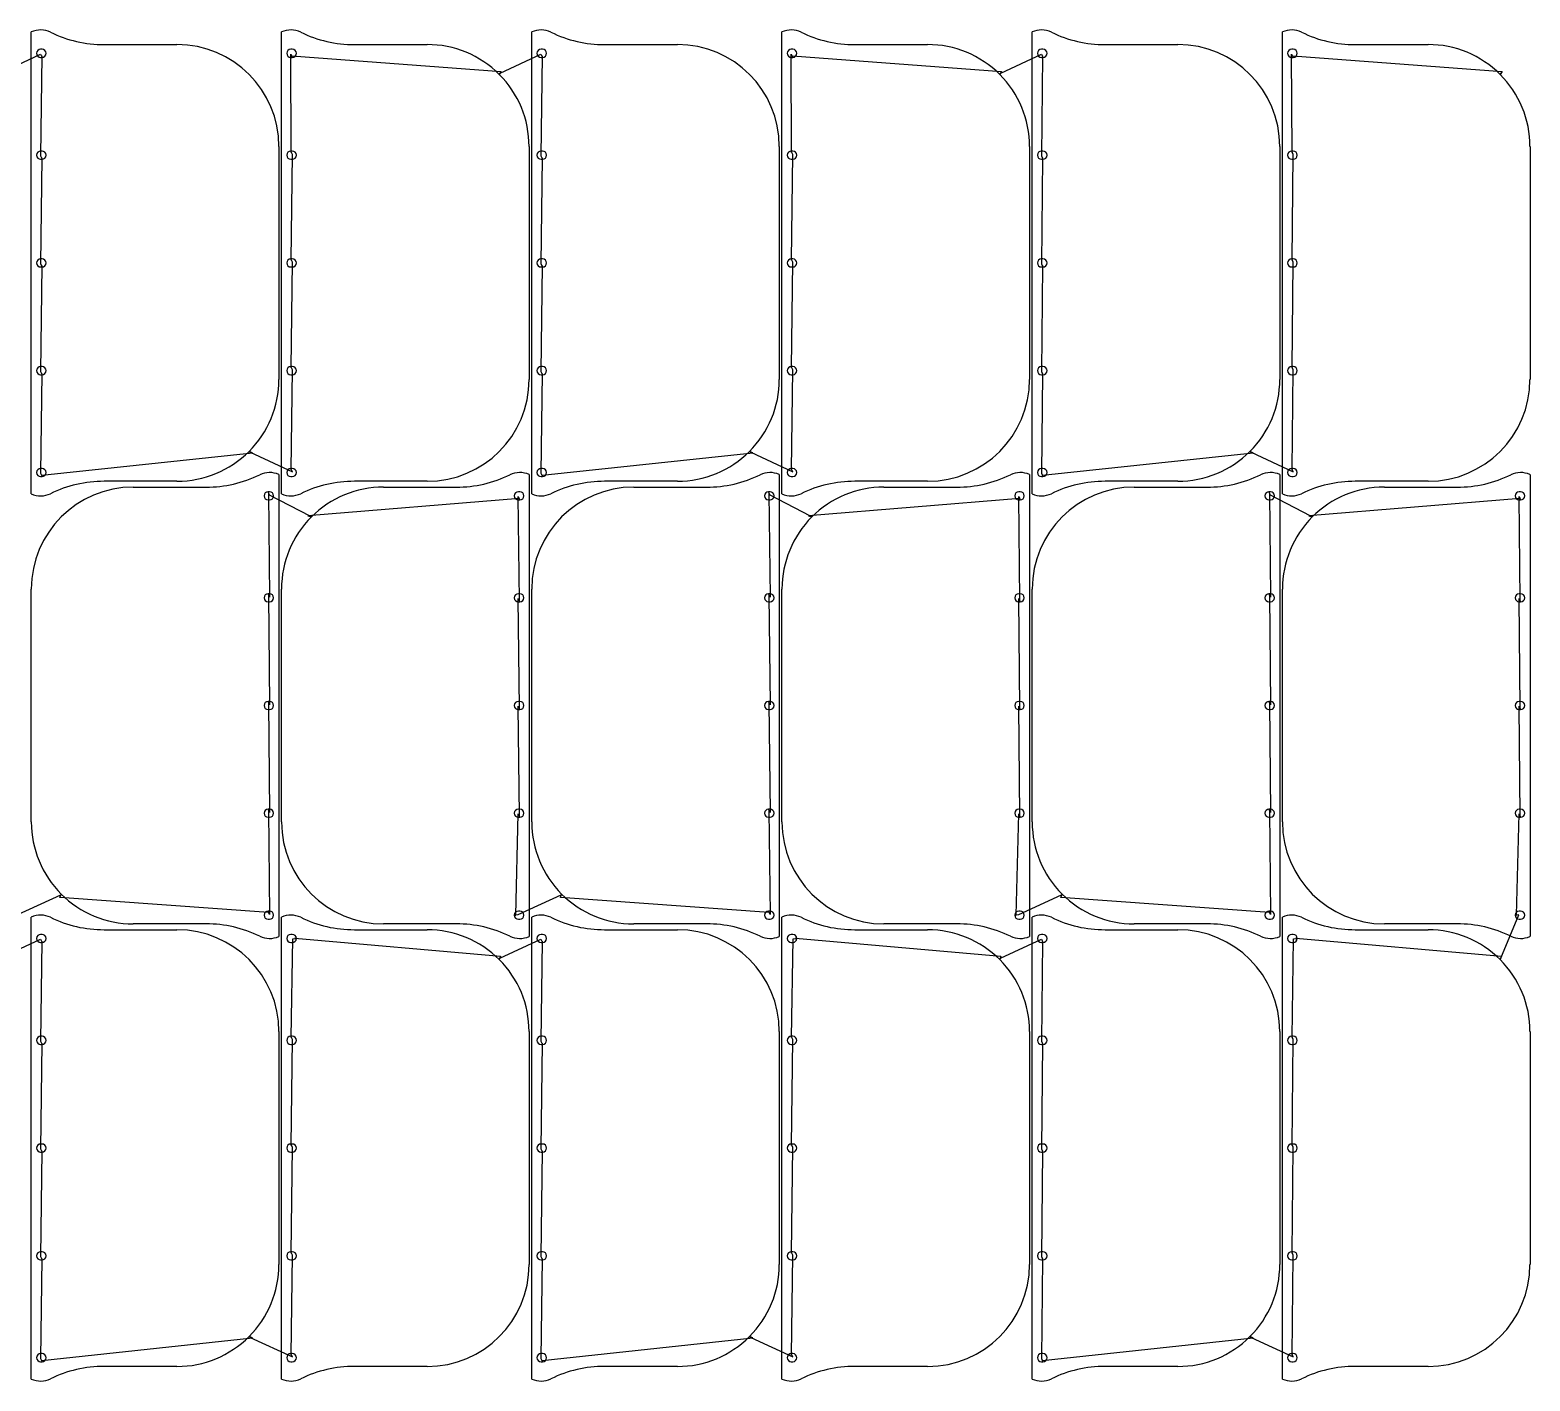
# Model space of a CAD drawing. Header units: inches. Extents: x 0 to 94.8, y 0 to 46.7.
# Drawn here: x 43.3 to 94.8, y 0.3 to 46.7 of the extents above; entities that cross this region are included whole.
import ezdxf

# ---------------------------------------------------------------- set-up
doc = ezdxf.new("R2010")
doc.units = ezdxf.units.IN
doc.layers.get('0').update_dxf_attribs({"linetype": 'CONTINUOUS'})
doc.layers.add('8', color=7, linetype='CONTINUOUS')
doc.layers.add('9', color=7, linetype='CONTINUOUS')

msp = doc.modelspace()

# ---------------------------------------------------------------- linework, layer by layer
at = {"color": 0, "linetype": 'CONTINUOUS'}
for p, q in [((42.291, 45.212), (43.69, 45.874)), ((52.295, 42.492), (52.28, 45.874)), ((59.471, 45.212), (60.87, 45.874)), ((69.475, 42.492), (69.46, 45.874)), ((76.651, 45.212), (78.05, 45.874)), ((86.655, 42.492), (86.64, 45.874)), ((43.73, 45.808), (43.69, 42.374)), ((52.32, 45.808), (59.504, 45.28)), ((60.91, 45.808), (60.87, 42.374)), ((69.5, 45.808), (76.684, 45.28)), ((78.09, 45.808), (78.05, 42.374)), ((86.68, 45.808), (93.864, 45.28)), ((43.73, 42.308), (43.69, 38.674)), ((52.295, 38.792), (52.335, 42.426)), ((60.91, 42.308), (60.87, 38.674)), ((69.475, 38.792), (69.515, 42.426)), ((78.09, 42.308), (78.05, 38.674)), ((86.655, 38.792), (86.695, 42.426)), ((52.295, 35.092), (52.335, 38.726)), ((69.475, 35.092), (69.515, 38.726)), ((86.655, 35.092), (86.695, 38.726)), ((43.73, 38.608), (43.69, 34.974)), ((60.91, 38.608), (60.87, 34.974)), ((78.09, 38.608), (78.05, 34.974)), ((52.295, 31.592), (52.335, 35.026)), ((69.475, 31.592), (69.515, 35.026)), ((86.655, 31.592), (86.695, 35.026)), ((43.73, 34.908), (43.69, 31.474)), ((60.91, 34.908), (60.87, 31.474)), ((78.09, 34.908), (78.05, 31.474)), ((43.73, 31.408), (50.963, 32.179)), ((50.89, 32.199), (52.335, 31.526)), ((60.91, 31.408), (68.143, 32.179)), ((68.07, 32.199), (69.515, 31.526)), ((78.09, 31.408), (85.323, 32.179)), ((85.25, 32.199), (86.695, 31.526)), ((51.515, 30.792), (51.555, 27.226)), ((52.943, 29.998), (51.555, 30.726)), ((60.13, 30.608), (52.868, 30.012)), ((60.13, 27.108), (60.09, 30.674)), ((68.695, 30.792), (68.735, 27.226)), ((70.123, 29.998), (68.735, 30.726)), ((77.31, 30.608), (70.048, 30.012)), ((77.31, 27.108), (77.27, 30.674)), ((85.875, 30.792), (85.915, 27.226)), ((87.303, 29.998), (85.915, 30.726)), ((94.49, 30.608), (87.228, 30.012)), ((94.49, 27.108), (94.45, 30.674)), ((51.515, 27.292), (51.555, 23.526)), ((60.13, 23.408), (60.09, 27.174)), ((68.695, 27.292), (68.735, 23.526)), ((77.31, 23.408), (77.27, 27.174)), ((85.875, 27.292), (85.915, 23.526)), ((94.49, 23.408), (94.45, 27.174)), ((51.515, 23.592), (51.555, 19.826)), ((60.13, 19.708), (60.09, 23.474)), ((68.695, 23.592), (68.735, 19.826)), ((77.31, 19.708), (77.27, 23.474)), ((85.875, 23.592), (85.915, 19.826)), ((94.49, 19.708), (94.45, 23.474)), ((51.515, 19.892), (51.555, 16.326)), ((60.002, 16.296), (60.09, 19.774)), ((68.695, 19.892), (68.735, 16.326)), ((77.182, 16.296), (77.27, 19.774)), ((85.875, 19.892), (85.915, 16.326)), ((94.362, 16.296), (94.45, 19.774)), ((44.372, 16.982), (42.897, 16.311)), ((51.515, 16.392), (44.354, 16.908)), ((61.552, 16.982), (60.077, 16.311)), ((68.695, 16.392), (61.534, 16.908)), ((78.732, 16.982), (77.257, 16.311)), ((85.875, 16.392), (78.714, 16.908)), ((93.822, 14.818), (94.437, 16.311)), ((42.282, 14.818), (43.69, 15.474)), ((52.295, 12.092), (52.348, 15.489)), ((52.423, 15.504), (59.48, 14.892)), ((59.462, 14.818), (60.87, 15.474)), ((69.475, 12.092), (69.528, 15.489)), ((69.603, 15.504), (76.66, 14.892)), ((76.642, 14.818), (78.05, 15.474)), ((86.655, 12.092), (86.708, 15.489)), ((86.783, 15.504), (93.84, 14.892)), ((43.73, 15.408), (43.69, 11.974)), ((60.91, 15.408), (60.87, 11.974)), ((78.09, 15.408), (78.05, 11.974)), ((43.73, 11.908), (43.69, 8.274)), ((52.295, 8.392), (52.335, 12.026)), ((60.91, 11.908), (60.87, 8.274)), ((69.475, 8.392), (69.515, 12.026)), ((78.09, 11.908), (78.05, 8.274)), ((86.655, 8.392), (86.695, 12.026)), ((52.295, 4.692), (52.335, 8.326)), ((69.475, 4.692), (69.515, 8.326)), ((86.655, 4.692), (86.695, 8.326)), ((43.73, 8.208), (43.69, 4.574)), ((60.91, 8.208), (60.87, 4.574)), ((78.09, 8.208), (78.05, 4.574)), ((43.73, 4.508), (43.69, 1.074)), ((52.295, 1.192), (52.335, 4.626)), ((60.91, 4.508), (60.87, 1.074)), ((69.475, 1.192), (69.515, 4.626)), ((78.09, 4.508), (78.05, 1.074)), ((86.655, 1.192), (86.695, 4.626)), ((43.73, 1.008), (50.963, 1.779)), ((50.89, 1.799), (52.335, 1.126)), ((60.91, 1.008), (68.143, 1.779)), ((68.07, 1.799), (69.515, 1.126)), ((78.09, 1.008), (85.323, 1.779)), ((85.25, 1.799), (86.695, 1.126))]:
    msp.add_line(p, q, dxfattribs=at)
at = {"layer": '8', "color": 8, "linetype": 'CONTINUOUS'}
for p, q in [((43.373, 30.767), (43.373, 46.633)), ((51.962, 30.767), (51.962, 46.633)), ((60.553, 30.767), (60.553, 46.633)), ((69.142, 30.767), (69.142, 46.633)), ((77.733, 30.767), (77.733, 46.633)), ((86.323, 30.767), (86.323, 46.633)), ((43.742, 46.04), (43.692, 46.04)), ((45.873, 46.2), (48.373, 46.2)), ((52.333, 46.04), (52.282, 46.04)), ((54.462, 46.2), (56.962, 46.2)), ((60.922, 46.04), (60.872, 46.04)), ((63.053, 46.2), (65.552, 46.2)), ((69.513, 46.04), (69.462, 46.04)), ((71.642, 46.2), (74.142, 46.2)), ((78.103, 46.04), (78.052, 46.04)), ((80.233, 46.2), (82.733, 46.2)), ((86.692, 46.04), (86.642, 46.04)), ((88.823, 46.2), (91.322, 46.2)), ((43.692, 45.76), (43.742, 45.76)), ((52.282, 45.76), (52.333, 45.76)), ((60.872, 45.76), (60.922, 45.76)), ((69.462, 45.76), (69.513, 45.76)), ((78.052, 45.76), (78.103, 45.76)), ((86.642, 45.76), (86.692, 45.76)), ((43.742, 42.54), (43.692, 42.54)), ((43.692, 42.26), (43.742, 42.26)), ((51.873, 42.7), (51.873, 34.7)), ((52.333, 42.54), (52.282, 42.54)), ((52.282, 42.26), (52.333, 42.26)), ((60.462, 42.7), (60.462, 34.7)), ((60.922, 42.54), (60.872, 42.54)), ((60.872, 42.26), (60.922, 42.26)), ((69.052, 42.7), (69.052, 34.7)), ((69.513, 42.54), (69.462, 42.54)), ((69.462, 42.26), (69.513, 42.26)), ((77.642, 42.7), (77.642, 34.7)), ((78.103, 42.54), (78.052, 42.54)), ((78.052, 42.26), (78.103, 42.26)), ((86.233, 42.7), (86.233, 34.7)), ((86.692, 42.54), (86.642, 42.54)), ((86.642, 42.26), (86.692, 42.26)), ((94.823, 42.7), (94.823, 34.7)), ((43.742, 38.84), (43.692, 38.84)), ((52.333, 38.84), (52.282, 38.84)), ((60.922, 38.84), (60.872, 38.84)), ((69.513, 38.84), (69.462, 38.84)), ((78.103, 38.84), (78.052, 38.84)), ((86.692, 38.84), (86.642, 38.84)), ((43.692, 38.56), (43.742, 38.56)), ((52.282, 38.56), (52.333, 38.56)), ((60.872, 38.56), (60.922, 38.56)), ((69.462, 38.56), (69.513, 38.56)), ((78.052, 38.56), (78.103, 38.56)), ((86.642, 38.56), (86.692, 38.56)), ((43.742, 35.14), (43.692, 35.14)), ((52.333, 35.14), (52.282, 35.14)), ((60.922, 35.14), (60.872, 35.14)), ((69.513, 35.14), (69.462, 35.14)), ((78.103, 35.14), (78.052, 35.14)), ((86.692, 35.14), (86.642, 35.14)), ((43.692, 34.86), (43.742, 34.86)), ((52.282, 34.86), (52.333, 34.86)), ((60.872, 34.86), (60.922, 34.86)), ((69.462, 34.86), (69.513, 34.86)), ((78.052, 34.86), (78.103, 34.86)), ((86.642, 34.86), (86.692, 34.86)), ((43.742, 31.64), (43.692, 31.64)), ((51.873, 31.433), (51.873, 15.567)), ((52.333, 31.64), (52.282, 31.64)), ((60.462, 31.433), (60.462, 15.567)), ((60.922, 31.64), (60.872, 31.64)), ((69.052, 31.433), (69.052, 15.567)), ((69.513, 31.64), (69.462, 31.64)), ((77.642, 31.433), (77.642, 15.567)), ((78.103, 31.64), (78.052, 31.64)), ((86.233, 31.433), (86.233, 15.567)), ((86.692, 31.64), (86.642, 31.64)), ((94.823, 31.433), (94.823, 15.567)), ((43.692, 31.36), (43.742, 31.36)), ((48.373, 31.2), (45.873, 31.2)), ((46.872, 31), (49.373, 31)), ((52.282, 31.36), (52.333, 31.36)), ((56.962, 31.2), (54.462, 31.2)), ((55.462, 31), (57.962, 31)), ((60.872, 31.36), (60.922, 31.36)), ((65.552, 31.2), (63.053, 31.2)), ((64.052, 31), (66.552, 31)), ((69.462, 31.36), (69.513, 31.36)), ((74.142, 31.2), (71.642, 31.2)), ((72.642, 31), (75.142, 31)), ((78.052, 31.36), (78.103, 31.36)), ((82.733, 31.2), (80.233, 31.2)), ((81.232, 31), (83.733, 31)), ((86.642, 31.36), (86.692, 31.36)), ((91.322, 31.2), (88.823, 31.2)), ((89.822, 31), (92.323, 31)), ((51.552, 30.84), (51.502, 30.84)), ((51.502, 30.56), (51.552, 30.56)), ((60.142, 30.84), (60.093, 30.84)), ((60.093, 30.56), (60.142, 30.56)), ((68.732, 30.84), (68.683, 30.84)), ((68.683, 30.56), (68.732, 30.56)), ((77.322, 30.84), (77.272, 30.84)), ((77.272, 30.56), (77.322, 30.56)), ((85.912, 30.84), (85.862, 30.84)), ((85.862, 30.56), (85.912, 30.56)), ((94.502, 30.84), (94.453, 30.84)), ((94.453, 30.56), (94.502, 30.56)), ((43.373, 19.5), (43.373, 27.5)), ((51.552, 27.34), (51.502, 27.34)), ((51.962, 19.5), (51.962, 27.5)), ((60.142, 27.34), (60.093, 27.34)), ((60.553, 19.5), (60.553, 27.5)), ((68.732, 27.34), (68.683, 27.34)), ((69.142, 19.5), (69.142, 27.5)), ((77.322, 27.34), (77.272, 27.34)), ((77.733, 19.5), (77.733, 27.5)), ((85.912, 27.34), (85.862, 27.34)), ((86.323, 19.5), (86.323, 27.5)), ((94.502, 27.34), (94.453, 27.34)), ((51.502, 27.06), (51.552, 27.06)), ((60.093, 27.06), (60.142, 27.06)), ((68.683, 27.06), (68.732, 27.06)), ((77.272, 27.06), (77.322, 27.06)), ((85.862, 27.06), (85.912, 27.06)), ((94.453, 27.06), (94.502, 27.06)), ((51.552, 23.64), (51.502, 23.64)), ((51.502, 23.36), (51.552, 23.36)), ((60.142, 23.64), (60.093, 23.64)), ((60.093, 23.36), (60.142, 23.36)), ((68.732, 23.64), (68.683, 23.64)), ((68.683, 23.36), (68.732, 23.36)), ((77.322, 23.64), (77.272, 23.64)), ((77.272, 23.36), (77.322, 23.36)), ((85.912, 23.64), (85.862, 23.64)), ((85.862, 23.36), (85.912, 23.36)), ((94.502, 23.64), (94.453, 23.64)), ((94.453, 23.36), (94.502, 23.36)), ((51.552, 19.94), (51.502, 19.94)), ((51.502, 19.66), (51.552, 19.66)), ((60.142, 19.94), (60.093, 19.94)), ((60.093, 19.66), (60.142, 19.66)), ((68.732, 19.94), (68.683, 19.94)), ((68.683, 19.66), (68.732, 19.66)), ((77.322, 19.94), (77.272, 19.94)), ((77.272, 19.66), (77.322, 19.66)), ((85.912, 19.94), (85.862, 19.94)), ((85.862, 19.66), (85.912, 19.66)), ((94.502, 19.94), (94.453, 19.94)), ((94.453, 19.66), (94.502, 19.66)), ((43.373, 0.367), (43.373, 16.233)), ((49.373, 16), (46.872, 16)), ((51.552, 16.44), (51.502, 16.44)), ((51.502, 16.16), (51.552, 16.16)), ((51.962, 0.367), (51.962, 16.233)), ((57.962, 16), (55.462, 16)), ((60.142, 16.44), (60.093, 16.44)), ((60.093, 16.16), (60.142, 16.16)), ((60.553, 0.367), (60.553, 16.233)), ((66.552, 16), (64.052, 16)), ((68.732, 16.44), (68.683, 16.44)), ((68.683, 16.16), (68.732, 16.16)), ((69.142, 0.367), (69.142, 16.233)), ((75.142, 16), (72.642, 16)), ((77.322, 16.44), (77.272, 16.44)), ((77.272, 16.16), (77.322, 16.16)), ((77.733, 0.367), (77.733, 16.233)), ((83.733, 16), (81.232, 16)), ((85.912, 16.44), (85.862, 16.44)), ((85.862, 16.16), (85.912, 16.16)), ((86.323, 0.367), (86.323, 16.233)), ((92.323, 16), (89.822, 16)), ((94.502, 16.44), (94.453, 16.44)), ((94.453, 16.16), (94.502, 16.16)), ((43.742, 15.64), (43.692, 15.64)), ((45.873, 15.8), (48.373, 15.8)), ((52.333, 15.64), (52.282, 15.64)), ((54.462, 15.8), (56.962, 15.8)), ((60.922, 15.64), (60.872, 15.64)), ((63.053, 15.8), (65.552, 15.8)), ((69.513, 15.64), (69.462, 15.64)), ((71.642, 15.8), (74.142, 15.8)), ((78.103, 15.64), (78.052, 15.64)), ((80.233, 15.8), (82.733, 15.8)), ((86.692, 15.64), (86.642, 15.64)), ((88.823, 15.8), (91.322, 15.8)), ((43.692, 15.36), (43.742, 15.36)), ((52.282, 15.36), (52.333, 15.36)), ((60.872, 15.36), (60.922, 15.36)), ((69.462, 15.36), (69.513, 15.36)), ((78.052, 15.36), (78.103, 15.36)), ((86.642, 15.36), (86.692, 15.36)), ((43.742, 12.14), (43.692, 12.14)), ((43.692, 11.86), (43.742, 11.86)), ((51.873, 12.3), (51.873, 4.3)), ((52.333, 12.14), (52.282, 12.14)), ((52.282, 11.86), (52.333, 11.86)), ((60.462, 12.3), (60.462, 4.3)), ((60.922, 12.14), (60.872, 12.14)), ((60.872, 11.86), (60.922, 11.86)), ((69.052, 12.3), (69.052, 4.3)), ((69.513, 12.14), (69.462, 12.14)), ((69.462, 11.86), (69.513, 11.86)), ((77.642, 12.3), (77.642, 4.3)), ((78.103, 12.14), (78.052, 12.14)), ((78.052, 11.86), (78.103, 11.86)), ((86.233, 12.3), (86.233, 4.3)), ((86.692, 12.14), (86.642, 12.14)), ((86.642, 11.86), (86.692, 11.86)), ((94.823, 12.3), (94.823, 4.3)), ((43.742, 8.44), (43.692, 8.44)), ((52.333, 8.44), (52.282, 8.44)), ((60.922, 8.44), (60.872, 8.44)), ((69.513, 8.44), (69.462, 8.44)), ((78.103, 8.44), (78.052, 8.44)), ((86.692, 8.44), (86.642, 8.44)), ((43.692, 8.16), (43.742, 8.16)), ((52.282, 8.16), (52.333, 8.16)), ((60.872, 8.16), (60.922, 8.16)), ((69.462, 8.16), (69.513, 8.16)), ((78.052, 8.16), (78.103, 8.16)), ((86.642, 8.16), (86.692, 8.16)), ((43.742, 4.74), (43.692, 4.74)), ((52.333, 4.74), (52.282, 4.74)), ((60.922, 4.74), (60.872, 4.74)), ((69.513, 4.74), (69.462, 4.74)), ((78.103, 4.74), (78.052, 4.74)), ((86.692, 4.74), (86.642, 4.74)), ((43.692, 4.46), (43.742, 4.46)), ((52.282, 4.46), (52.333, 4.46)), ((60.872, 4.46), (60.922, 4.46)), ((69.462, 4.46), (69.513, 4.46)), ((78.052, 4.46), (78.103, 4.46)), ((86.642, 4.46), (86.692, 4.46)), ((43.742, 1.24), (43.692, 1.24)), ((52.333, 1.24), (52.282, 1.24)), ((60.922, 1.24), (60.872, 1.24)), ((69.513, 1.24), (69.462, 1.24)), ((78.103, 1.24), (78.052, 1.24)), ((86.692, 1.24), (86.642, 1.24)), ((43.692, 0.96), (43.742, 0.96)), ((48.373, 0.8), (45.873, 0.8)), ((52.282, 0.96), (52.333, 0.96)), ((56.962, 0.8), (54.462, 0.8)), ((60.872, 0.96), (60.922, 0.96)), ((65.552, 0.8), (63.053, 0.8)), ((69.462, 0.96), (69.513, 0.96)), ((74.142, 0.8), (71.642, 0.8)), ((78.052, 0.96), (78.103, 0.96)), ((82.733, 0.8), (80.233, 0.8)), ((86.642, 0.96), (86.692, 0.96)), ((91.322, 0.8), (88.823, 0.8))]:
    msp.add_line(p, q, dxfattribs=at)
for centre, radius, start, end in [((43.692, 45.9), 0.8, 64.9915, 113.5782), ((45.854, 50.323), 4.123, 243.7537, 270.2591), ((52.282, 45.9), 0.8, 64.9915, 113.5782), ((54.444, 50.323), 4.123, 243.7537, 270.2591), ((60.872, 45.9), 0.8, 64.9915, 113.5782), ((63.034, 50.323), 4.123, 243.7537, 270.2591), ((69.462, 45.9), 0.8, 64.9915, 113.5782), ((71.624, 50.323), 4.123, 243.7537, 270.2591), ((78.052, 45.9), 0.8, 64.9915, 113.5782), ((80.214, 50.323), 4.123, 243.7537, 270.2591), ((86.642, 45.9), 0.8, 64.9915, 113.5782), ((88.804, 50.323), 4.123, 243.7537, 270.2591), ((43.692, 45.9), 0.14, 90, 270), ((43.742, 45.9), 0.14, 270, 90), ((48.373, 42.7), 3.5, 360, 90), ((52.282, 45.9), 0.14, 90, 270), ((52.333, 45.9), 0.14, 270, 90), ((56.962, 42.7), 3.5, 45, 90), ((60.872, 45.9), 0.14, 90, 270), ((60.922, 45.9), 0.14, 270, 90), ((65.552, 42.7), 3.5, 360, 90), ((69.462, 45.9), 0.14, 90, 270), ((69.513, 45.9), 0.14, 270, 90), ((74.142, 42.7), 3.5, 45, 90), ((78.052, 45.9), 0.14, 90, 270), ((78.103, 45.9), 0.14, 270, 90), ((82.733, 42.7), 3.5, 360, 90), ((86.642, 45.9), 0.14, 90, 270), ((86.692, 45.9), 0.14, 270, 90), ((91.322, 42.7), 3.5, 45, 90), ((56.962, 42.7), 3.5, 360, 45), ((74.142, 42.7), 3.5, 360, 45), ((91.322, 42.7), 3.5, 0, 45), ((43.692, 42.4), 0.14, 90, 270), ((43.742, 42.4), 0.14, 270, 90), ((52.282, 42.4), 0.14, 90, 270), ((52.333, 42.4), 0.14, 270, 90), ((60.872, 42.4), 0.14, 90, 270), ((60.922, 42.4), 0.14, 270, 90), ((69.462, 42.4), 0.14, 90, 270), ((69.513, 42.4), 0.14, 270, 90), ((78.052, 42.4), 0.14, 90, 270), ((78.103, 42.4), 0.14, 270, 90), ((86.642, 42.4), 0.14, 90, 270), ((86.692, 42.4), 0.14, 270, 90), ((43.692, 38.7), 0.14, 90, 270), ((43.742, 38.7), 0.14, 270, 90), ((52.282, 38.7), 0.14, 90, 270), ((52.333, 38.7), 0.14, 270, 90), ((60.872, 38.7), 0.14, 90, 270), ((60.922, 38.7), 0.14, 270, 90), ((69.462, 38.7), 0.14, 90, 270), ((69.513, 38.7), 0.14, 270, 90), ((78.052, 38.7), 0.14, 90, 270), ((78.103, 38.7), 0.14, 270, 90), ((86.642, 38.7), 0.14, 90, 270), ((86.692, 38.7), 0.14, 270, 90), ((43.692, 35), 0.14, 90, 270), ((43.742, 35), 0.14, 270, 90), ((52.282, 35), 0.14, 90, 270), ((52.333, 35), 0.14, 270, 90), ((60.872, 35), 0.14, 90, 270), ((60.922, 35), 0.14, 270, 90), ((69.462, 35), 0.14, 90, 270), ((69.513, 35), 0.14, 270, 90), ((78.052, 35), 0.14, 90, 270), ((78.103, 35), 0.14, 270, 90), ((86.642, 35), 0.14, 90, 270), ((86.692, 35), 0.14, 270, 90), ((48.373, 34.7), 3.5, 315, 0), ((56.962, 34.7), 3.5, 270, 0), ((65.552, 34.7), 3.5, 315, 0), ((74.142, 34.7), 3.5, 270, 0), ((82.733, 34.7), 3.5, 315, 0), ((91.322, 34.7), 3.5, 270, 0), ((48.373, 34.7), 3.5, 270, 315), ((65.552, 34.7), 3.5, 270, 315), ((82.733, 34.7), 3.5, 270, 315), ((43.692, 31.5), 0.14, 90, 270), ((43.742, 31.5), 0.14, 270, 90), ((49.382, 35.163), 4.163, 269.8717, 296.117), ((51.552, 30.7), 0.8, 66.4218, 115.0001), ((52.282, 31.5), 0.14, 90, 270), ((52.333, 31.5), 0.14, 270, 90), ((57.972, 35.163), 4.163, 269.8717, 296.117), ((60.142, 30.7), 0.8, 66.4218, 115.0001), ((60.872, 31.5), 0.14, 90, 270), ((60.922, 31.5), 0.14, 270, 90), ((66.562, 35.163), 4.163, 269.8717, 296.117), ((68.732, 30.7), 0.8, 66.4218, 115.0001), ((69.462, 31.5), 0.14, 90, 270), ((69.513, 31.5), 0.14, 270, 90), ((75.152, 35.163), 4.163, 269.8717, 296.117), ((77.322, 30.7), 0.8, 66.4218, 115.0001), ((78.052, 31.5), 0.14, 90, 270), ((78.103, 31.5), 0.14, 270, 90), ((83.742, 35.163), 4.163, 269.8717, 296.117), ((85.912, 30.7), 0.8, 66.4218, 115.0001), ((86.642, 31.5), 0.14, 90, 270), ((86.692, 31.5), 0.14, 270, 90), ((92.332, 35.163), 4.163, 269.8717, 296.117), ((94.502, 30.7), 0.8, 66.4218, 115.0001), ((46.872, 27.5), 3.5, 90, 180), ((45.863, 27.037), 4.163, 89.8717, 116.117), ((54.453, 27.037), 4.163, 89.8717, 116.117), ((55.462, 27.5), 3.5, 90, 135), ((64.052, 27.5), 3.5, 90, 180), ((63.043, 27.037), 4.163, 89.8717, 116.117), ((71.633, 27.037), 4.163, 89.8717, 116.117), ((72.642, 27.5), 3.5, 90, 135), ((81.232, 27.5), 3.5, 90, 180), ((80.223, 27.037), 4.163, 89.8717, 116.117), ((88.813, 27.037), 4.163, 89.8717, 116.117), ((89.822, 27.5), 3.5, 90, 135), ((43.692, 31.5), 0.8, 246.4218, 295.0001), ((51.502, 30.7), 0.14, 90, 270), ((51.552, 30.7), 0.14, 270, 90), ((52.282, 31.5), 0.8, 246.4218, 295.0001), ((60.093, 30.7), 0.14, 90, 270), ((60.142, 30.7), 0.14, 270, 90), ((60.872, 31.5), 0.8, 246.4218, 295.0001), ((68.683, 30.7), 0.14, 90, 270), ((68.732, 30.7), 0.14, 270, 90), ((69.462, 31.5), 0.8, 246.4218, 295.0001), ((77.272, 30.7), 0.14, 90, 270), ((77.322, 30.7), 0.14, 270, 90), ((78.052, 31.5), 0.8, 246.4218, 295.0001), ((85.862, 30.7), 0.14, 90, 270), ((85.912, 30.7), 0.14, 270, 90), ((86.642, 31.5), 0.8, 246.4218, 295.0001), ((94.453, 30.7), 0.14, 90, 270), ((94.502, 30.7), 0.14, 270, 90), ((55.462, 27.5), 3.5, 135, 180), ((72.642, 27.5), 3.5, 135, 180), ((89.822, 27.5), 3.5, 135, 180), ((51.502, 27.2), 0.14, 90, 270), ((51.552, 27.2), 0.14, 270, 90), ((60.093, 27.2), 0.14, 90, 270), ((60.142, 27.2), 0.14, 270, 90), ((68.683, 27.2), 0.14, 90, 270), ((68.732, 27.2), 0.14, 270, 90), ((77.272, 27.2), 0.14, 90, 270), ((77.322, 27.2), 0.14, 270, 90), ((85.862, 27.2), 0.14, 90, 270), ((85.912, 27.2), 0.14, 270, 90), ((94.453, 27.2), 0.14, 90, 270), ((94.502, 27.2), 0.14, 270, 90), ((51.502, 23.5), 0.14, 90, 270), ((51.552, 23.5), 0.14, 270, 90), ((60.093, 23.5), 0.14, 90, 270), ((60.142, 23.5), 0.14, 270, 90), ((68.683, 23.5), 0.14, 90, 270), ((68.732, 23.5), 0.14, 270, 90), ((77.272, 23.5), 0.14, 90, 270), ((77.322, 23.5), 0.14, 270, 90), ((85.862, 23.5), 0.14, 90, 270), ((85.912, 23.5), 0.14, 270, 90), ((94.453, 23.5), 0.14, 90, 270), ((94.502, 23.5), 0.14, 270, 90), ((51.502, 19.8), 0.14, 90, 270), ((51.552, 19.8), 0.14, 270, 90), ((60.093, 19.8), 0.14, 90, 270), ((60.142, 19.8), 0.14, 270, 90), ((68.683, 19.8), 0.14, 90, 270), ((68.732, 19.8), 0.14, 270, 90), ((77.272, 19.8), 0.14, 90, 270), ((77.322, 19.8), 0.14, 270, 90), ((85.862, 19.8), 0.14, 90, 270), ((85.912, 19.8), 0.14, 270, 90), ((94.453, 19.8), 0.14, 90, 270), ((94.502, 19.8), 0.14, 270, 90), ((46.872, 19.5), 3.5, 180, 225), ((55.462, 19.5), 3.5, 180, 270), ((64.052, 19.5), 3.5, 180, 225), ((72.642, 19.5), 3.5, 180, 270), ((81.232, 19.5), 3.5, 180, 225), ((89.822, 19.5), 3.5, 180, 270), ((46.872, 19.5), 3.5, 225, 270), ((64.052, 19.5), 3.5, 225, 270), ((81.232, 19.5), 3.5, 225, 270), ((43.692, 15.5), 0.8, 64.9915, 113.5782), ((45.854, 19.923), 4.123, 243.7537, 270.2591), ((49.391, 11.877), 4.123, 63.7537, 90.2591), ((51.502, 16.3), 0.14, 90, 270), ((51.552, 16.3), 0.14, 270, 90), ((52.282, 15.5), 0.8, 64.9915, 113.5782), ((54.444, 19.923), 4.123, 243.7537, 270.2591), ((57.981, 11.877), 4.123, 63.7537, 90.2591), ((60.093, 16.3), 0.14, 90, 180), ((60.093, 16.3), 0.14, 180, 270), ((60.142, 16.3), 0.14, 270, 90), ((60.872, 15.5), 0.8, 64.9915, 113.5782), ((63.034, 19.923), 4.123, 243.7537, 270.2591), ((66.571, 11.877), 4.123, 63.7537, 90.2591), ((68.683, 16.3), 0.14, 90, 270), ((68.732, 16.3), 0.14, 270, 90), ((69.462, 15.5), 0.8, 64.9915, 113.5782), ((71.624, 19.923), 4.123, 243.7537, 270.2591), ((75.161, 11.877), 4.123, 63.7537, 90.2591), ((77.272, 16.3), 0.14, 90, 180), ((77.272, 16.3), 0.14, 180, 270), ((77.322, 16.3), 0.14, 270, 90), ((78.052, 15.5), 0.8, 64.9915, 113.5782), ((80.214, 19.923), 4.123, 243.7537, 270.2591), ((83.751, 11.877), 4.123, 63.7537, 90.2591), ((85.862, 16.3), 0.14, 90, 270), ((85.912, 16.3), 0.14, 270, 90), ((86.642, 15.5), 0.8, 64.9915, 113.5782), ((88.804, 19.923), 4.123, 243.7537, 270.2591), ((92.341, 11.877), 4.123, 63.7537, 90.2591), ((94.453, 16.3), 0.14, 90, 180), ((94.453, 16.3), 0.14, 180, 270), ((94.502, 16.3), 0.14, 270, 90), ((43.692, 15.5), 0.14, 90, 270), ((43.742, 15.5), 0.14, 270, 90), ((48.373, 12.3), 3.5, 360, 90), ((51.552, 16.3), 0.8, 244.9915, 293.5782), ((52.282, 15.5), 0.14, 90, 270), ((52.333, 15.5), 0.14, 360, 90), ((52.333, 15.5), 0.14, 270, 360), ((56.962, 12.3), 3.5, 45, 90), ((60.142, 16.3), 0.8, 244.9915, 293.5782), ((60.872, 15.5), 0.14, 90, 270), ((60.922, 15.5), 0.14, 270, 90), ((65.552, 12.3), 3.5, 360, 90), ((68.732, 16.3), 0.8, 244.9915, 293.5782), ((69.462, 15.5), 0.14, 90, 270), ((69.513, 15.5), 0.14, 360, 90), ((69.513, 15.5), 0.14, 270, 360), ((74.142, 12.3), 3.5, 45, 90), ((77.322, 16.3), 0.8, 244.9915, 293.5782), ((78.052, 15.5), 0.14, 90, 270), ((78.103, 15.5), 0.14, 270, 90), ((82.733, 12.3), 3.5, 360, 90), ((85.912, 16.3), 0.8, 244.9915, 293.5782), ((86.642, 15.5), 0.14, 90, 270), ((86.692, 15.5), 0.14, 270, 0), ((86.692, 15.5), 0.14, 360, 90), ((91.322, 12.3), 3.5, 45, 90), ((94.502, 16.3), 0.8, 244.9915, 293.5782), ((56.962, 12.3), 3.5, 360, 45), ((74.142, 12.3), 3.5, 360, 45), ((91.322, 12.3), 3.5, 0, 45), ((43.692, 12), 0.14, 90, 270), ((43.742, 12), 0.14, 270, 90), ((52.282, 12), 0.14, 90, 270), ((52.333, 12), 0.14, 270, 90), ((60.872, 12), 0.14, 90, 270), ((60.922, 12), 0.14, 270, 90), ((69.462, 12), 0.14, 90, 270), ((69.513, 12), 0.14, 270, 90), ((78.052, 12), 0.14, 90, 270), ((78.103, 12), 0.14, 270, 90), ((86.642, 12), 0.14, 90, 270), ((86.692, 12), 0.14, 270, 90), ((43.692, 8.3), 0.14, 90, 270), ((43.742, 8.3), 0.14, 270, 90), ((52.282, 8.3), 0.14, 90, 270), ((52.333, 8.3), 0.14, 270, 90), ((60.872, 8.3), 0.14, 90, 270), ((60.922, 8.3), 0.14, 270, 90), ((69.462, 8.3), 0.14, 90, 270), ((69.513, 8.3), 0.14, 270, 90), ((78.052, 8.3), 0.14, 90, 270), ((78.103, 8.3), 0.14, 270, 90), ((86.642, 8.3), 0.14, 90, 270), ((86.692, 8.3), 0.14, 270, 90), ((43.692, 4.6), 0.14, 90, 270), ((43.742, 4.6), 0.14, 270, 90), ((52.282, 4.6), 0.14, 90, 270), ((52.333, 4.6), 0.14, 270, 90), ((60.872, 4.6), 0.14, 90, 270), ((60.922, 4.6), 0.14, 270, 90), ((69.462, 4.6), 0.14, 90, 270), ((69.513, 4.6), 0.14, 270, 90), ((78.052, 4.6), 0.14, 90, 270), ((78.103, 4.6), 0.14, 270, 90), ((86.642, 4.6), 0.14, 90, 270), ((86.692, 4.6), 0.14, 270, 90), ((48.373, 4.3), 3.5, 315, 0), ((56.962, 4.3), 3.5, 270, 0), ((65.552, 4.3), 3.5, 315, 0), ((74.142, 4.3), 3.5, 270, 0), ((82.733, 4.3), 3.5, 315, 0), ((91.322, 4.3), 3.5, 270, 0), ((48.373, 4.3), 3.5, 270, 315), ((65.552, 4.3), 3.5, 270, 315), ((82.733, 4.3), 3.5, 270, 315), ((43.692, 1.1), 0.14, 90, 270), ((43.742, 1.1), 0.14, 270, 90), ((52.282, 1.1), 0.14, 90, 270), ((52.333, 1.1), 0.14, 270, 90), ((60.872, 1.1), 0.14, 90, 270), ((60.922, 1.1), 0.14, 270, 90), ((69.462, 1.1), 0.14, 90, 270), ((69.513, 1.1), 0.14, 270, 90), ((78.052, 1.1), 0.14, 90, 270), ((78.103, 1.1), 0.14, 270, 90), ((86.642, 1.1), 0.14, 90, 270), ((86.692, 1.1), 0.14, 270, 90), ((45.863, -3.363), 4.163, 89.8717, 116.117), ((54.453, -3.363), 4.163, 89.8717, 116.117), ((63.043, -3.363), 4.163, 89.8717, 116.117), ((71.633, -3.363), 4.163, 89.8717, 116.117), ((80.223, -3.363), 4.163, 89.8717, 116.117), ((88.813, -3.363), 4.163, 89.8717, 116.117), ((43.692, 1.1), 0.8, 246.4218, 295.0001), ((52.282, 1.1), 0.8, 246.4218, 295.0001), ((60.872, 1.1), 0.8, 246.4218, 295.0001), ((69.462, 1.1), 0.8, 246.4218, 295.0001), ((78.052, 1.1), 0.8, 246.4218, 295.0001), ((86.642, 1.1), 0.8, 246.4218, 295.0001)]:
    msp.add_arc(centre, radius, start, end, dxfattribs=at)
at = {"layer": '9', "color": 9, "linetype": 'CONTINUOUS'}
for p, q in [((43.69, 45.874), (43.742, 45.76)), ((52.28, 45.874), (52.333, 45.76)), ((60.87, 45.874), (60.922, 45.76)), ((69.46, 45.874), (69.513, 45.76)), ((78.05, 45.874), (78.103, 45.76)), ((86.64, 45.874), (86.692, 45.76)), ((43.742, 45.76), (43.73, 45.808)), ((52.333, 45.76), (52.32, 45.808)), ((60.922, 45.76), (60.91, 45.808)), ((69.513, 45.76), (69.5, 45.808)), ((78.103, 45.76), (78.09, 45.808)), ((86.692, 45.76), (86.68, 45.808)), ((59.504, 45.28), (59.437, 45.175)), ((59.437, 45.175), (59.471, 45.212)), ((76.684, 45.28), (76.617, 45.175)), ((76.617, 45.175), (76.651, 45.212)), ((93.864, 45.28), (93.797, 45.175)), ((93.797, 45.175), (93.831, 45.212)), ((43.69, 42.374), (43.742, 42.26)), ((43.742, 42.26), (43.73, 42.308)), ((52.335, 42.426), (52.282, 42.54)), ((52.282, 42.54), (52.295, 42.492)), ((60.87, 42.374), (60.922, 42.26)), ((60.922, 42.26), (60.91, 42.308)), ((69.515, 42.426), (69.462, 42.54)), ((69.462, 42.54), (69.475, 42.492)), ((78.05, 42.374), (78.103, 42.26)), ((78.103, 42.26), (78.09, 42.308)), ((86.695, 42.426), (86.642, 42.54)), ((86.642, 42.54), (86.655, 42.492)), ((43.69, 38.674), (43.742, 38.56)), ((52.335, 38.726), (52.282, 38.84)), ((52.282, 38.84), (52.295, 38.792)), ((60.87, 38.674), (60.922, 38.56)), ((69.515, 38.726), (69.462, 38.84)), ((69.462, 38.84), (69.475, 38.792)), ((78.05, 38.674), (78.103, 38.56)), ((86.695, 38.726), (86.642, 38.84)), ((86.642, 38.84), (86.655, 38.792)), ((43.742, 38.56), (43.73, 38.608)), ((60.922, 38.56), (60.91, 38.608)), ((78.103, 38.56), (78.09, 38.608)), ((52.335, 35.026), (52.282, 35.14)), ((52.282, 35.14), (52.295, 35.092)), ((69.515, 35.026), (69.462, 35.14)), ((69.462, 35.14), (69.475, 35.092)), ((86.695, 35.026), (86.642, 35.14)), ((86.642, 35.14), (86.655, 35.092)), ((43.69, 34.974), (43.742, 34.86)), ((43.742, 34.86), (43.73, 34.908)), ((60.87, 34.974), (60.922, 34.86)), ((60.922, 34.86), (60.91, 34.908)), ((78.05, 34.974), (78.103, 34.86)), ((78.103, 34.86), (78.09, 34.908)), ((50.963, 32.179), (50.847, 32.225)), ((50.847, 32.225), (50.89, 32.199)), ((68.143, 32.179), (68.027, 32.225)), ((68.027, 32.225), (68.07, 32.199)), ((85.323, 32.179), (85.207, 32.225)), ((85.207, 32.225), (85.25, 32.199)), ((43.69, 31.474), (43.742, 31.36)), ((52.335, 31.526), (52.282, 31.64)), ((52.282, 31.64), (52.295, 31.592)), ((60.87, 31.474), (60.922, 31.36)), ((69.515, 31.526), (69.462, 31.64)), ((69.462, 31.64), (69.475, 31.592)), ((78.05, 31.474), (78.103, 31.36)), ((86.695, 31.526), (86.642, 31.64)), ((86.642, 31.64), (86.655, 31.592)), ((43.742, 31.36), (43.73, 31.408)), ((60.922, 31.36), (60.91, 31.408)), ((78.103, 31.36), (78.09, 31.408)), ((51.555, 30.726), (51.502, 30.84)), ((51.502, 30.84), (51.515, 30.792)), ((60.09, 30.674), (60.142, 30.56)), ((60.142, 30.56), (60.13, 30.608)), ((68.735, 30.726), (68.683, 30.84)), ((68.683, 30.84), (68.695, 30.792)), ((77.27, 30.674), (77.322, 30.56)), ((77.322, 30.56), (77.31, 30.608)), ((85.915, 30.726), (85.862, 30.84)), ((85.862, 30.84), (85.875, 30.792)), ((94.45, 30.674), (94.502, 30.56)), ((94.502, 30.56), (94.49, 30.608)), ((52.868, 30.012), (52.988, 29.975)), ((52.988, 29.975), (52.943, 29.998)), ((70.048, 30.012), (70.168, 29.975)), ((70.168, 29.975), (70.123, 29.998)), ((87.228, 30.012), (87.348, 29.975)), ((87.348, 29.975), (87.303, 29.998)), ((51.555, 27.226), (51.502, 27.34)), ((51.502, 27.34), (51.515, 27.292)), ((68.735, 27.226), (68.683, 27.34)), ((68.683, 27.34), (68.695, 27.292)), ((85.915, 27.226), (85.862, 27.34)), ((85.862, 27.34), (85.875, 27.292)), ((60.09, 27.174), (60.142, 27.06)), ((60.142, 27.06), (60.13, 27.108)), ((77.27, 27.174), (77.322, 27.06)), ((77.322, 27.06), (77.31, 27.108)), ((94.45, 27.174), (94.502, 27.06)), ((94.502, 27.06), (94.49, 27.108)), ((51.555, 23.526), (51.502, 23.64)), ((51.502, 23.64), (51.515, 23.592)), ((60.09, 23.474), (60.142, 23.36)), ((60.142, 23.36), (60.13, 23.408)), ((68.735, 23.526), (68.683, 23.64)), ((68.683, 23.64), (68.695, 23.592)), ((77.27, 23.474), (77.322, 23.36)), ((77.322, 23.36), (77.31, 23.408)), ((85.915, 23.526), (85.862, 23.64)), ((85.862, 23.64), (85.875, 23.592)), ((94.45, 23.474), (94.502, 23.36)), ((94.502, 23.36), (94.49, 23.408)), ((51.555, 19.826), (51.502, 19.94)), ((51.502, 19.94), (51.515, 19.892)), ((60.09, 19.774), (60.142, 19.66)), ((60.142, 19.66), (60.13, 19.708)), ((68.735, 19.826), (68.683, 19.94)), ((68.683, 19.94), (68.695, 19.892)), ((77.27, 19.774), (77.322, 19.66)), ((77.322, 19.66), (77.31, 19.708)), ((85.915, 19.826), (85.862, 19.94)), ((85.862, 19.94), (85.875, 19.892)), ((94.45, 19.774), (94.502, 19.66)), ((94.502, 19.66), (94.49, 19.708)), ((44.354, 16.908), (44.398, 17.025)), ((44.398, 17.025), (44.372, 16.982)), ((61.534, 16.908), (61.578, 17.025)), ((61.578, 17.025), (61.552, 16.982)), ((78.714, 16.908), (78.758, 17.025)), ((78.758, 17.025), (78.732, 16.982)), ((51.555, 16.326), (51.502, 16.44)), ((51.502, 16.44), (51.515, 16.392)), ((60.077, 16.311), (59.953, 16.3)), ((59.953, 16.3), (60.002, 16.296)), ((68.735, 16.326), (68.683, 16.44)), ((68.683, 16.44), (68.695, 16.392)), ((77.257, 16.311), (77.132, 16.3)), ((77.132, 16.3), (77.182, 16.296)), ((85.915, 16.326), (85.862, 16.44)), ((85.862, 16.44), (85.875, 16.392)), ((94.437, 16.311), (94.312, 16.3)), ((94.312, 16.3), (94.362, 16.296)), ((43.69, 15.474), (43.742, 15.36)), ((52.348, 15.489), (52.472, 15.5)), ((52.472, 15.5), (52.423, 15.504)), ((60.87, 15.474), (60.922, 15.36)), ((69.528, 15.489), (69.653, 15.5)), ((69.653, 15.5), (69.603, 15.504)), ((78.05, 15.474), (78.103, 15.36)), ((86.708, 15.489), (86.832, 15.5)), ((86.832, 15.5), (86.783, 15.504)), ((43.742, 15.36), (43.73, 15.408)), ((60.922, 15.36), (60.91, 15.408)), ((78.103, 15.36), (78.09, 15.408)), ((59.48, 14.892), (59.437, 14.775)), ((59.437, 14.775), (59.462, 14.818)), ((76.66, 14.892), (76.617, 14.775)), ((76.617, 14.775), (76.642, 14.818)), ((93.84, 14.892), (93.797, 14.775)), ((93.797, 14.775), (93.822, 14.818)), ((43.69, 11.974), (43.742, 11.86)), ((43.742, 11.86), (43.73, 11.908)), ((52.335, 12.026), (52.282, 12.14)), ((52.282, 12.14), (52.295, 12.092)), ((60.87, 11.974), (60.922, 11.86)), ((60.922, 11.86), (60.91, 11.908)), ((69.515, 12.026), (69.462, 12.14)), ((69.462, 12.14), (69.475, 12.092)), ((78.05, 11.974), (78.103, 11.86)), ((78.103, 11.86), (78.09, 11.908)), ((86.695, 12.026), (86.642, 12.14)), ((86.642, 12.14), (86.655, 12.092)), ((43.69, 8.274), (43.742, 8.16)), ((52.335, 8.326), (52.282, 8.44)), ((52.282, 8.44), (52.295, 8.392)), ((60.87, 8.274), (60.922, 8.16)), ((69.515, 8.326), (69.462, 8.44)), ((69.462, 8.44), (69.475, 8.392)), ((78.05, 8.274), (78.103, 8.16)), ((86.695, 8.326), (86.642, 8.44)), ((86.642, 8.44), (86.655, 8.392)), ((43.742, 8.16), (43.73, 8.208)), ((60.922, 8.16), (60.91, 8.208)), ((78.103, 8.16), (78.09, 8.208)), ((52.335, 4.626), (52.282, 4.74)), ((52.282, 4.74), (52.295, 4.692)), ((69.515, 4.626), (69.462, 4.74)), ((69.462, 4.74), (69.475, 4.692)), ((86.695, 4.626), (86.642, 4.74)), ((86.642, 4.74), (86.655, 4.692)), ((43.69, 4.574), (43.742, 4.46)), ((43.742, 4.46), (43.73, 4.508)), ((60.87, 4.574), (60.922, 4.46)), ((60.922, 4.46), (60.91, 4.508)), ((78.05, 4.574), (78.103, 4.46)), ((78.103, 4.46), (78.09, 4.508)), ((50.963, 1.779), (50.847, 1.825)), ((50.847, 1.825), (50.89, 1.799)), ((68.143, 1.779), (68.027, 1.825)), ((68.027, 1.825), (68.07, 1.799)), ((85.323, 1.779), (85.207, 1.825)), ((85.207, 1.825), (85.25, 1.799)), ((43.69, 1.074), (43.742, 0.96)), ((52.335, 1.126), (52.282, 1.24)), ((52.282, 1.24), (52.295, 1.192)), ((60.87, 1.074), (60.922, 0.96)), ((69.515, 1.126), (69.462, 1.24)), ((69.462, 1.24), (69.475, 1.192)), ((78.05, 1.074), (78.103, 0.96)), ((86.695, 1.126), (86.642, 1.24)), ((86.642, 1.24), (86.655, 1.192)), ((43.742, 0.96), (43.73, 1.008)), ((60.922, 0.96), (60.91, 1.008)), ((78.103, 0.96), (78.09, 1.008))]:
    msp.add_line(p, q, dxfattribs=at)

doc.saveas('drawing.dxf')
